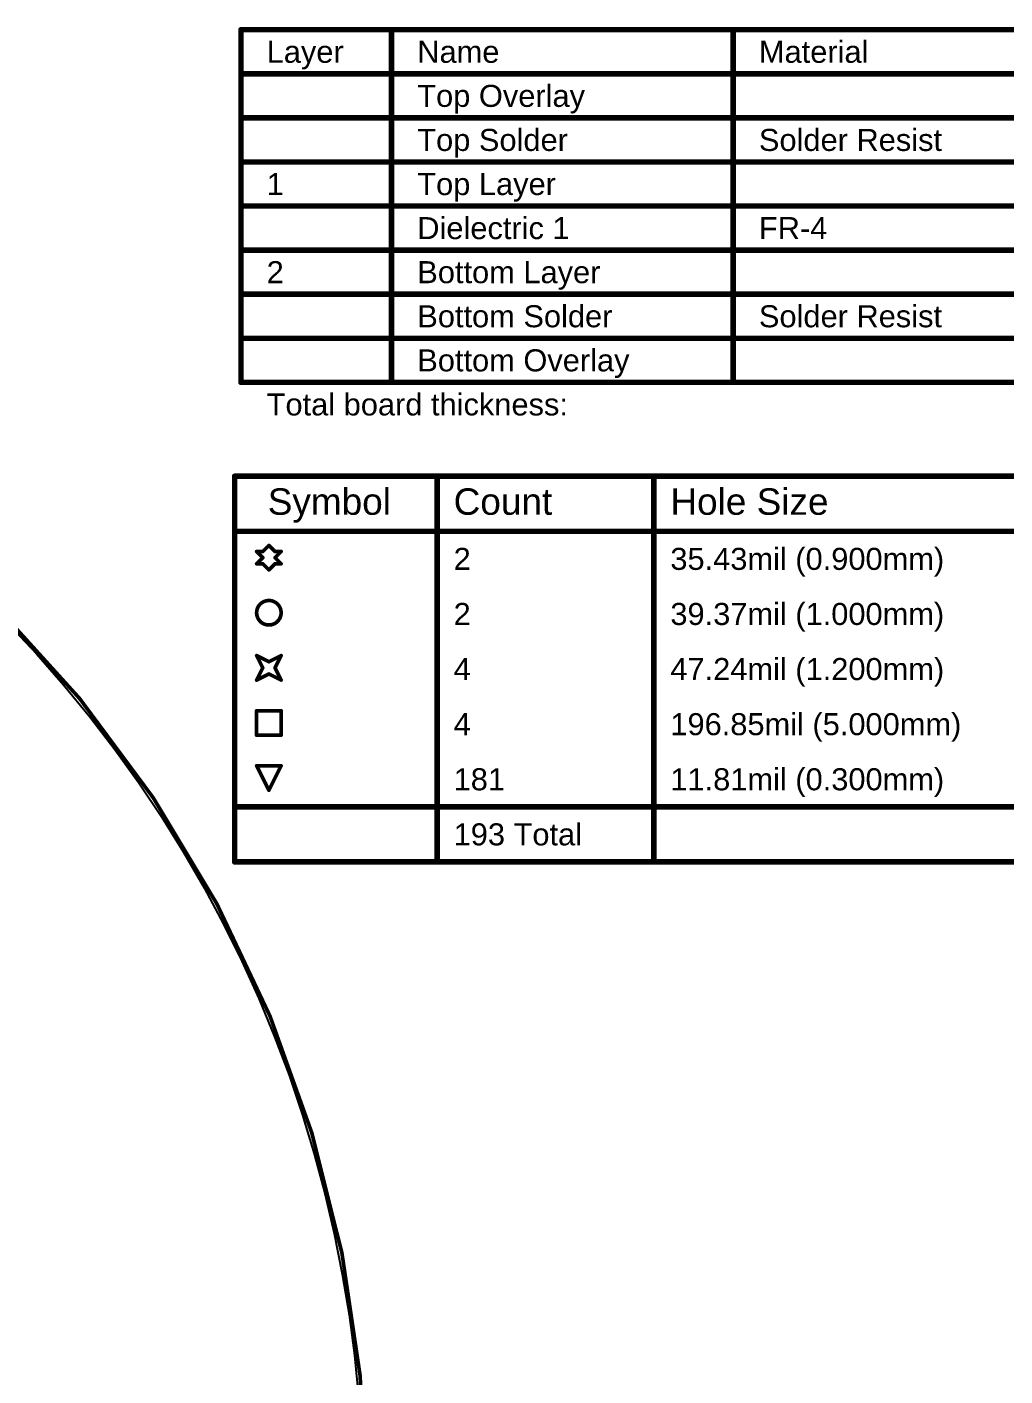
# Model space of a CAD drawing. Header units: inches. Extents: x -89 to 406, y -87 to 102.
# Drawn here: x 63.9 to 131.5, y 8.5 to 101.8 of the extents above; entities that cross this region are included whole.
import ezdxf

# ---------------------------------------------------------------- set-up
doc = ezdxf.new("R2010")
doc.units = ezdxf.units.IN
for name, color, linetype in [('Board_Outline', 56, 'Continuous'), ('Bottom Layer', 5, 'Continuous'), ('Drill Drawing', 1, 'Continuous'), ('Fabrication_Layer', 216, 'Continuous'), ('Top Layer', 1, 'Continuous')]:
    doc.layers.add(name, color=color, linetype=linetype)
doc.styles.add('Arial', font='', dxfattribs={"height": 0.2})
doc.styles.get('Arial').set_extended_font_data('Arial')

msp = doc.modelspace()

# ---------------------------------------------------------------- linework, layer by layer
at = {"layer": 'Board_Outline'}
msp.add_lwpolyline([(87.312, 0, 0.254, 0.254, 1), (-87.312, 0, 0.254, 0.254, 1)], format="xyseb", close=True, dxfattribs=at)
at = {"layer": 'Bottom Layer'}
for p, q in [((62.563, 60.549), (64.511, 58.469)), ((64.511, 58.469), (66.39, 56.327)), ((66.39, 56.327), (68.197, 54.125)), ((68.197, 54.125), (69.931, 51.865)), ((69.931, 51.865), (71.591, 49.549)), ((71.591, 49.549), (73.174, 47.18)), ((73.174, 47.18), (74.678, 44.76)), ((74.678, 44.76), (76.103, 42.293)), ((76.103, 42.293), (77.446, 39.78)), ((77.446, 39.78), (78.706, 37.225)), ((78.706, 37.225), (79.882, 34.63)), ((79.882, 34.63), (80.972, 31.998)), ((80.972, 31.998), (81.976, 29.331)), ((81.976, 29.331), (82.892, 26.634)), ((82.892, 26.634), (83.719, 23.907)), ((83.719, 23.907), (84.456, 21.155)), ((84.456, 21.155), (85.103, 18.381)), ((85.103, 18.381), (85.659, 15.586)), ((85.659, 15.586), (86.123, 12.775)), ((86.123, 12.775), (86.495, 9.95)), ((86.495, 9.95), (86.774, 7.115))]:
    msp.add_line(p, q, dxfattribs=at)
at = {"layer": 'Drill Drawing'}
for points in [[(78.219, 70.752, 0.381, 0.381, 0), (405.991, 70.752, 0.381, 0.381, 0)], [(78.219, 44.082, 0.381, 0.381, 0), (78.219, 70.752, 0.381, 0.381, 0)], [(92.212, 44.082, 0.381, 0.381, 0), (92.212, 70.752, 0.381, 0.381, 0)], [(107.194, 44.082, 0.381, 0.381, 0), (107.194, 70.752, 0.381, 0.381, 0)], [(78.219, 66.942, 0.381, 0.381, 0), (405.991, 66.942, 0.381, 0.381, 0)], [(79.738, 65.545, 0.254, 0.254, 0), (80.161, 65.121, 0.254, 0.254, 0)], [(79.738, 65.545, 0.254, 0.254, 0), (80.161, 65.545, 0.254, 0.254, 0)], [(80.161, 65.545, 0.254, 0.254, 0), (80.585, 65.968, 0.254, 0.254, 0)], [(80.585, 65.968, 0.254, 0.254, 0), (81.008, 65.545, 0.254, 0.254, 0)], [(81.008, 65.545, 0.254, 0.254, 0), (81.431, 65.545, 0.254, 0.254, 0)], [(81.008, 65.121, 0.254, 0.254, 0), (81.431, 65.545, 0.254, 0.254, 0)], [(79.738, 64.698, 0.254, 0.254, 0), (80.161, 65.121, 0.254, 0.254, 0)], [(79.738, 64.698, 0.254, 0.254, 0), (80.161, 64.698, 0.254, 0.254, 0)], [(80.161, 64.698, 0.254, 0.254, 0), (80.585, 64.275, 0.254, 0.254, 0)], [(80.585, 64.275, 0.254, 0.254, 0), (81.008, 64.698, 0.254, 0.254, 0)], [(81.008, 65.121, 0.254, 0.254, 0), (81.431, 64.698, 0.254, 0.254, 0)], [(81.008, 64.698, 0.254, 0.254, 0), (81.431, 64.698, 0.254, 0.254, 0)], [(79.738, 58.348, 0.254, 0.254, 0), (80.585, 57.925, 0.254, 0.254, 0)], [(79.738, 58.348, 0.254, 0.254, 0), (80.161, 57.501, 0.254, 0.254, 0)], [(80.585, 57.925, 0.254, 0.254, 0), (81.431, 58.348, 0.254, 0.254, 0)], [(81.008, 57.501, 0.254, 0.254, 0), (81.431, 58.348, 0.254, 0.254, 0)], [(79.738, 56.655, 0.254, 0.254, 0), (80.161, 57.501, 0.254, 0.254, 0)], [(79.738, 56.655, 0.254, 0.254, 0), (80.585, 57.078, 0.254, 0.254, 0)], [(80.585, 57.078, 0.254, 0.254, 0), (81.431, 56.655, 0.254, 0.254, 0)], [(81.008, 57.501, 0.254, 0.254, 0), (81.431, 56.655, 0.254, 0.254, 0)], [(79.738, 54.538, 0.254, 0.254, 0), (81.431, 54.538, 0.254, 0.254, 0)], [(79.738, 52.845, 0.254, 0.254, 0), (79.738, 54.538, 0.254, 0.254, 0)], [(81.431, 52.845, 0.254, 0.254, 0), (81.431, 54.538, 0.254, 0.254, 0)], [(79.738, 52.845, 0.254, 0.254, 0), (81.431, 52.845, 0.254, 0.254, 0)], [(79.738, 50.728, 0.254, 0.254, 0), (81.431, 50.728, 0.254, 0.254, 0)], [(79.738, 50.728, 0.254, 0.254, 0), (80.585, 49.035, 0.254, 0.254, 0)], [(80.585, 49.035, 0.254, 0.254, 0), (81.431, 50.728, 0.254, 0.254, 0)], [(78.219, 47.892, 0.381, 0.381, 0), (405.991, 47.892, 0.381, 0.381, 0)], [(78.219, 44.082, 0.381, 0.381, 0), (405.991, 44.082, 0.381, 0.381, 0)]]:
    msp.add_lwpolyline(points, format="xyseb", dxfattribs=at)
for points in [[(78.124, 70.752, 0.191, 0.191, 1), (78.315, 70.752, 0.191, 0.191, 1)], [(78.124, 70.752, 0.191, 0.191, 1), (78.315, 70.752, 0.191, 0.191, 1)], [(92.116, 70.752, 0.191, 0.191, 1), (92.307, 70.752, 0.191, 0.191, 1)], [(107.098, 70.752, 0.191, 0.191, 1), (107.289, 70.752, 0.191, 0.191, 1)], [(78.124, 66.942, 0.191, 0.191, 1), (78.315, 66.942, 0.191, 0.191, 1)], [(79.675, 65.545, 0.127, 0.127, 1), (79.802, 65.545, 0.127, 0.127, 1)], [(79.675, 65.545, 0.127, 0.127, 1), (79.802, 65.545, 0.127, 0.127, 1)], [(80.098, 65.545, 0.127, 0.127, 1), (80.225, 65.545, 0.127, 0.127, 1)], [(80.098, 65.545, 0.127, 0.127, 1), (80.225, 65.545, 0.127, 0.127, 1)], [(80.521, 65.968, 0.127, 0.127, 1), (80.648, 65.968, 0.127, 0.127, 1)], [(80.521, 65.968, 0.127, 0.127, 1), (80.648, 65.968, 0.127, 0.127, 1)], [(80.945, 65.545, 0.127, 0.127, 1), (81.072, 65.545, 0.127, 0.127, 1)], [(80.945, 65.545, 0.127, 0.127, 1), (81.072, 65.545, 0.127, 0.127, 1)], [(81.368, 65.545, 0.127, 0.127, 1), (81.495, 65.545, 0.127, 0.127, 1)], [(81.368, 65.545, 0.127, 0.127, 1), (81.495, 65.545, 0.127, 0.127, 1)], [(79.675, 64.698, 0.127, 0.127, 1), (79.802, 64.698, 0.127, 0.127, 1)], [(79.675, 64.698, 0.127, 0.127, 1), (79.802, 64.698, 0.127, 0.127, 1)], [(80.098, 65.121, 0.127, 0.127, 1), (80.225, 65.121, 0.127, 0.127, 1)], [(80.098, 65.121, 0.127, 0.127, 1), (80.225, 65.121, 0.127, 0.127, 1)], [(80.098, 64.698, 0.127, 0.127, 1), (80.225, 64.698, 0.127, 0.127, 1)], [(80.098, 64.698, 0.127, 0.127, 1), (80.225, 64.698, 0.127, 0.127, 1)], [(80.521, 64.275, 0.127, 0.127, 1), (80.648, 64.275, 0.127, 0.127, 1)], [(80.521, 64.275, 0.127, 0.127, 1), (80.648, 64.275, 0.127, 0.127, 1)], [(80.945, 65.121, 0.127, 0.127, 1), (81.072, 65.121, 0.127, 0.127, 1)], [(80.945, 65.121, 0.127, 0.127, 1), (81.072, 65.121, 0.127, 0.127, 1)], [(80.945, 64.698, 0.127, 0.127, 1), (81.072, 64.698, 0.127, 0.127, 1)], [(80.945, 64.698, 0.127, 0.127, 1), (81.072, 64.698, 0.127, 0.127, 1)], [(81.368, 64.698, 0.127, 0.127, 1), (81.495, 64.698, 0.127, 0.127, 1)], [(81.368, 64.698, 0.127, 0.127, 1), (81.495, 64.698, 0.127, 0.127, 1)], [(81.431, 61.311, 0.254, 0.254, 1), (79.738, 61.311, 0.254, 0.254, 1)], [(79.675, 61.311, 0.127, 0.127, 1), (79.802, 61.311, 0.127, 0.127, 1)], [(81.368, 61.311, 0.127, 0.127, 1), (81.495, 61.311, 0.127, 0.127, 1)], [(79.675, 58.348, 0.127, 0.127, 1), (79.802, 58.348, 0.127, 0.127, 1)], [(79.675, 58.348, 0.127, 0.127, 1), (79.802, 58.348, 0.127, 0.127, 1)], [(80.521, 57.925, 0.127, 0.127, 1), (80.648, 57.925, 0.127, 0.127, 1)], [(80.521, 57.925, 0.127, 0.127, 1), (80.648, 57.925, 0.127, 0.127, 1)], [(81.368, 58.348, 0.127, 0.127, 1), (81.495, 58.348, 0.127, 0.127, 1)], [(81.368, 58.348, 0.127, 0.127, 1), (81.495, 58.348, 0.127, 0.127, 1)], [(80.098, 57.501, 0.127, 0.127, 1), (80.225, 57.501, 0.127, 0.127, 1)], [(80.098, 57.501, 0.127, 0.127, 1), (80.225, 57.501, 0.127, 0.127, 1)], [(80.521, 57.078, 0.127, 0.127, 1), (80.648, 57.078, 0.127, 0.127, 1)], [(80.521, 57.078, 0.127, 0.127, 1), (80.648, 57.078, 0.127, 0.127, 1)], [(80.945, 57.501, 0.127, 0.127, 1), (81.072, 57.501, 0.127, 0.127, 1)], [(80.945, 57.501, 0.127, 0.127, 1), (81.072, 57.501, 0.127, 0.127, 1)], [(79.675, 56.655, 0.127, 0.127, 1), (79.802, 56.655, 0.127, 0.127, 1)], [(79.675, 56.655, 0.127, 0.127, 1), (79.802, 56.655, 0.127, 0.127, 1)], [(81.368, 56.655, 0.127, 0.127, 1), (81.495, 56.655, 0.127, 0.127, 1)], [(81.368, 56.655, 0.127, 0.127, 1), (81.495, 56.655, 0.127, 0.127, 1)], [(79.675, 54.538, 0.127, 0.127, 1), (79.802, 54.538, 0.127, 0.127, 1)], [(79.675, 54.538, 0.127, 0.127, 1), (79.802, 54.538, 0.127, 0.127, 1)], [(81.368, 54.538, 0.127, 0.127, 1), (81.495, 54.538, 0.127, 0.127, 1)], [(81.368, 54.538, 0.127, 0.127, 1), (81.495, 54.538, 0.127, 0.127, 1)], [(79.675, 52.845, 0.127, 0.127, 1), (79.802, 52.845, 0.127, 0.127, 1)], [(79.675, 52.845, 0.127, 0.127, 1), (79.802, 52.845, 0.127, 0.127, 1)], [(81.368, 52.845, 0.127, 0.127, 1), (81.495, 52.845, 0.127, 0.127, 1)], [(81.368, 52.845, 0.127, 0.127, 1), (81.495, 52.845, 0.127, 0.127, 1)], [(79.675, 50.728, 0.127, 0.127, 1), (79.802, 50.728, 0.127, 0.127, 1)], [(79.675, 50.728, 0.127, 0.127, 1), (79.802, 50.728, 0.127, 0.127, 1)], [(81.368, 50.728, 0.127, 0.127, 1), (81.495, 50.728, 0.127, 0.127, 1)], [(81.368, 50.728, 0.127, 0.127, 1), (81.495, 50.728, 0.127, 0.127, 1)], [(80.521, 49.035, 0.127, 0.127, 1), (80.648, 49.035, 0.127, 0.127, 1)], [(80.521, 49.035, 0.127, 0.127, 1), (80.648, 49.035, 0.127, 0.127, 1)], [(78.124, 47.892, 0.191, 0.191, 1), (78.315, 47.892, 0.191, 0.191, 1)], [(78.124, 44.082, 0.191, 0.191, 1), (78.315, 44.082, 0.191, 0.191, 1)], [(78.124, 44.082, 0.191, 0.191, 1), (78.315, 44.082, 0.191, 0.191, 1)], [(92.116, 44.082, 0.191, 0.191, 1), (92.307, 44.082, 0.191, 0.191, 1)], [(107.098, 44.082, 0.191, 0.191, 1), (107.289, 44.082, 0.191, 0.191, 1)]]:
    msp.add_lwpolyline(points, format="xyseb", close=True, dxfattribs=at)
at = {"layer": 'Fabrication_Layer'}
for points in [[(78.653, 77.241, 0.381, 0.381, 0), (78.653, 101.625, 0.381, 0.381, 0)], [(78.653, 101.625, 0.381, 0.381, 0), (193.939, 101.625, 0.381, 0.381, 0)], [(89.065, 77.241, 0.381, 0.381, 0), (89.065, 101.625, 0.381, 0.381, 0)], [(112.68, 77.241, 0.381, 0.381, 0), (112.68, 101.625, 0.381, 0.381, 0)], [(78.653, 98.577, 0.381, 0.381, 0), (193.939, 98.577, 0.381, 0.381, 0)], [(78.653, 95.529, 0.381, 0.381, 0), (89.065, 95.529, 0.381, 0.381, 0)], [(89.065, 95.529, 0.381, 0.381, 0), (112.68, 95.529, 0.381, 0.381, 0)], [(112.68, 95.529, 0.381, 0.381, 0), (134.518, 95.529, 0.381, 0.381, 0)], [(78.653, 92.481, 0.381, 0.381, 0), (89.065, 92.481, 0.381, 0.381, 0)], [(89.065, 92.481, 0.381, 0.381, 0), (112.68, 92.481, 0.381, 0.381, 0)], [(112.68, 92.481, 0.381, 0.381, 0), (134.518, 92.481, 0.381, 0.381, 0)], [(78.653, 89.433, 0.381, 0.381, 0), (89.065, 89.433, 0.381, 0.381, 0)], [(89.065, 89.433, 0.381, 0.381, 0), (112.68, 89.433, 0.381, 0.381, 0)], [(112.68, 89.433, 0.381, 0.381, 0), (134.518, 89.433, 0.381, 0.381, 0)], [(78.653, 86.385, 0.381, 0.381, 0), (89.065, 86.385, 0.381, 0.381, 0)], [(89.065, 86.385, 0.381, 0.381, 0), (112.68, 86.385, 0.381, 0.381, 0)], [(112.68, 86.385, 0.381, 0.381, 0), (134.518, 86.385, 0.381, 0.381, 0)], [(78.653, 83.337, 0.381, 0.381, 0), (89.065, 83.337, 0.381, 0.381, 0)], [(89.065, 83.337, 0.381, 0.381, 0), (112.68, 83.337, 0.381, 0.381, 0)], [(112.68, 83.337, 0.381, 0.381, 0), (134.518, 83.337, 0.381, 0.381, 0)], [(78.653, 80.289, 0.381, 0.381, 0), (89.065, 80.289, 0.381, 0.381, 0)], [(89.065, 80.289, 0.381, 0.381, 0), (112.68, 80.289, 0.381, 0.381, 0)], [(112.68, 80.289, 0.381, 0.381, 0), (134.518, 80.289, 0.381, 0.381, 0)], [(78.653, 77.241, 0.381, 0.381, 0), (89.065, 77.241, 0.381, 0.381, 0)], [(89.065, 77.241, 0.381, 0.381, 0), (112.68, 77.241, 0.381, 0.381, 0)], [(112.68, 77.241, 0.381, 0.381, 0), (134.518, 77.241, 0.381, 0.381, 0)]]:
    msp.add_lwpolyline(points, format="xyseb", dxfattribs=at)
for points in [[(78.558, 101.625, 0.191, 0.191, 1), (78.748, 101.625, 0.191, 0.191, 1)], [(78.558, 101.625, 0.191, 0.191, 1), (78.748, 101.625, 0.191, 0.191, 1)], [(88.97, 101.625, 0.191, 0.191, 1), (89.16, 101.625, 0.191, 0.191, 1)], [(112.585, 101.625, 0.191, 0.191, 1), (112.776, 101.625, 0.191, 0.191, 1)], [(78.558, 98.577, 0.191, 0.191, 1), (78.748, 98.577, 0.191, 0.191, 1)], [(78.558, 95.529, 0.191, 0.191, 1), (78.748, 95.529, 0.191, 0.191, 1)], [(88.97, 95.529, 0.191, 0.191, 1), (89.16, 95.529, 0.191, 0.191, 1)], [(88.97, 95.529, 0.191, 0.191, 1), (89.16, 95.529, 0.191, 0.191, 1)], [(112.585, 95.529, 0.191, 0.191, 1), (112.776, 95.529, 0.191, 0.191, 1)], [(112.585, 95.529, 0.191, 0.191, 1), (112.776, 95.529, 0.191, 0.191, 1)], [(78.558, 92.481, 0.191, 0.191, 1), (78.748, 92.481, 0.191, 0.191, 1)], [(88.97, 92.481, 0.191, 0.191, 1), (89.16, 92.481, 0.191, 0.191, 1)], [(88.97, 92.481, 0.191, 0.191, 1), (89.16, 92.481, 0.191, 0.191, 1)], [(112.585, 92.481, 0.191, 0.191, 1), (112.776, 92.481, 0.191, 0.191, 1)], [(112.585, 92.481, 0.191, 0.191, 1), (112.776, 92.481, 0.191, 0.191, 1)], [(78.558, 89.433, 0.191, 0.191, 1), (78.748, 89.433, 0.191, 0.191, 1)], [(88.97, 89.433, 0.191, 0.191, 1), (89.16, 89.433, 0.191, 0.191, 1)], [(88.97, 89.433, 0.191, 0.191, 1), (89.16, 89.433, 0.191, 0.191, 1)], [(112.585, 89.433, 0.191, 0.191, 1), (112.776, 89.433, 0.191, 0.191, 1)], [(112.585, 89.433, 0.191, 0.191, 1), (112.776, 89.433, 0.191, 0.191, 1)], [(78.558, 86.385, 0.191, 0.191, 1), (78.748, 86.385, 0.191, 0.191, 1)], [(88.97, 86.385, 0.191, 0.191, 1), (89.16, 86.385, 0.191, 0.191, 1)], [(88.97, 86.385, 0.191, 0.191, 1), (89.16, 86.385, 0.191, 0.191, 1)], [(112.585, 86.385, 0.191, 0.191, 1), (112.776, 86.385, 0.191, 0.191, 1)], [(112.585, 86.385, 0.191, 0.191, 1), (112.776, 86.385, 0.191, 0.191, 1)], [(78.558, 83.337, 0.191, 0.191, 1), (78.748, 83.337, 0.191, 0.191, 1)], [(88.97, 83.337, 0.191, 0.191, 1), (89.16, 83.337, 0.191, 0.191, 1)], [(88.97, 83.337, 0.191, 0.191, 1), (89.16, 83.337, 0.191, 0.191, 1)], [(112.585, 83.337, 0.191, 0.191, 1), (112.776, 83.337, 0.191, 0.191, 1)], [(112.585, 83.337, 0.191, 0.191, 1), (112.776, 83.337, 0.191, 0.191, 1)], [(78.558, 80.289, 0.191, 0.191, 1), (78.748, 80.289, 0.191, 0.191, 1)], [(88.97, 80.289, 0.191, 0.191, 1), (89.16, 80.289, 0.191, 0.191, 1)], [(88.97, 80.289, 0.191, 0.191, 1), (89.16, 80.289, 0.191, 0.191, 1)], [(112.585, 80.289, 0.191, 0.191, 1), (112.776, 80.289, 0.191, 0.191, 1)], [(112.585, 80.289, 0.191, 0.191, 1), (112.776, 80.289, 0.191, 0.191, 1)], [(78.558, 77.241, 0.191, 0.191, 1), (78.748, 77.241, 0.191, 0.191, 1)], [(78.558, 77.241, 0.191, 0.191, 1), (78.748, 77.241, 0.191, 0.191, 1)], [(88.97, 77.241, 0.191, 0.191, 1), (89.16, 77.241, 0.191, 0.191, 1)], [(88.97, 77.241, 0.191, 0.191, 1), (89.16, 77.241, 0.191, 0.191, 1)], [(88.97, 77.241, 0.191, 0.191, 1), (89.16, 77.241, 0.191, 0.191, 1)], [(112.585, 77.241, 0.191, 0.191, 1), (112.776, 77.241, 0.191, 0.191, 1)], [(112.585, 77.241, 0.191, 0.191, 1), (112.776, 77.241, 0.191, 0.191, 1)], [(112.585, 77.241, 0.191, 0.191, 1), (112.776, 77.241, 0.191, 0.191, 1)]]:
    msp.add_lwpolyline(points, format="xyseb", close=True, dxfattribs=at)
at = {"layer": 'Top Layer'}
for p, q in [((62.563, 60.549), (64.511, 58.469)), ((64.511, 58.469), (66.39, 56.327)), ((66.39, 56.327), (68.197, 54.125)), ((68.197, 54.125), (69.931, 51.865)), ((69.931, 51.865), (71.591, 49.549)), ((71.591, 49.549), (73.174, 47.18)), ((73.174, 47.18), (74.678, 44.76)), ((74.678, 44.76), (76.103, 42.293)), ((76.103, 42.293), (77.446, 39.78)), ((77.446, 39.78), (78.706, 37.225)), ((78.706, 37.225), (79.882, 34.63)), ((79.882, 34.63), (80.972, 31.998)), ((80.972, 31.998), (81.976, 29.331)), ((81.976, 29.331), (82.892, 26.634)), ((82.892, 26.634), (83.719, 23.907)), ((83.719, 23.907), (84.456, 21.155)), ((84.456, 21.155), (85.103, 18.381)), ((85.103, 18.381), (85.659, 15.586)), ((85.659, 15.586), (86.123, 12.775)), ((86.123, 12.775), (86.495, 9.95)), ((86.495, 9.95), (86.774, 7.115))]:
    msp.add_line(p, q, dxfattribs=at)

# ---------------------------------------------------------------- texts
at = {"layer": 'Drill Drawing', "style": 'Arial'}
for s, height, p in [('Symbol', 1.8288, (80.505, 68.085)), ('Hole Size', 1.8288, (108.337, 68.085)), ('Count', 1.8288, (93.355, 68.085)), ('2', 1.524, (93.355, 64.275)), ('35.43mil (0.900mm)', 1.524, (108.337, 64.275)), ('2', 1.524, (93.355, 60.465)), ('39.37mil (1.000mm)', 1.524, (108.337, 60.465)), ('4', 1.524, (93.355, 56.655)), ('47.24mil (1.200mm)', 1.524, (108.337, 56.655)), ('4', 1.524, (93.355, 52.845)), ('196.85mil (5.000mm)', 1.524, (108.337, 52.845)), ('181', 1.524, (93.355, 49.035)), ('11.81mil (0.300mm)', 1.524, (108.337, 49.035)), ('193 Total', 1.524, (93.355, 45.225))]:
    msp.add_text(s, height=height, dxfattribs=at).set_placement(p)
at = {"layer": 'Fabrication_Layer', "style": 'Arial'}
for s, p in [('Layer', (80.431, 99.339)), ('Name', (90.843, 99.339)), ('Material', (114.458, 99.339)), ('Top Overlay', (90.843, 96.291)), ('Top Solder', (90.843, 93.243)), ('Solder Resist', (114.458, 93.243)), ('1', (80.431, 90.195)), ('Top Layer', (90.843, 90.195)), ('Dielectric 1', (90.843, 87.147)), ('FR-4', (114.458, 87.147)), ('2', (80.431, 84.099)), ('Bottom Layer', (90.843, 84.099)), ('Bottom Solder', (90.843, 81.051)), ('Solder Resist', (114.458, 81.051)), ('Bottom Overlay', (90.843, 78.003)), ('Total board thickness:', (80.431, 74.955))]:
    msp.add_text(s, height=1.524, dxfattribs=at).set_placement(p)

doc.saveas('drawing.dxf')
